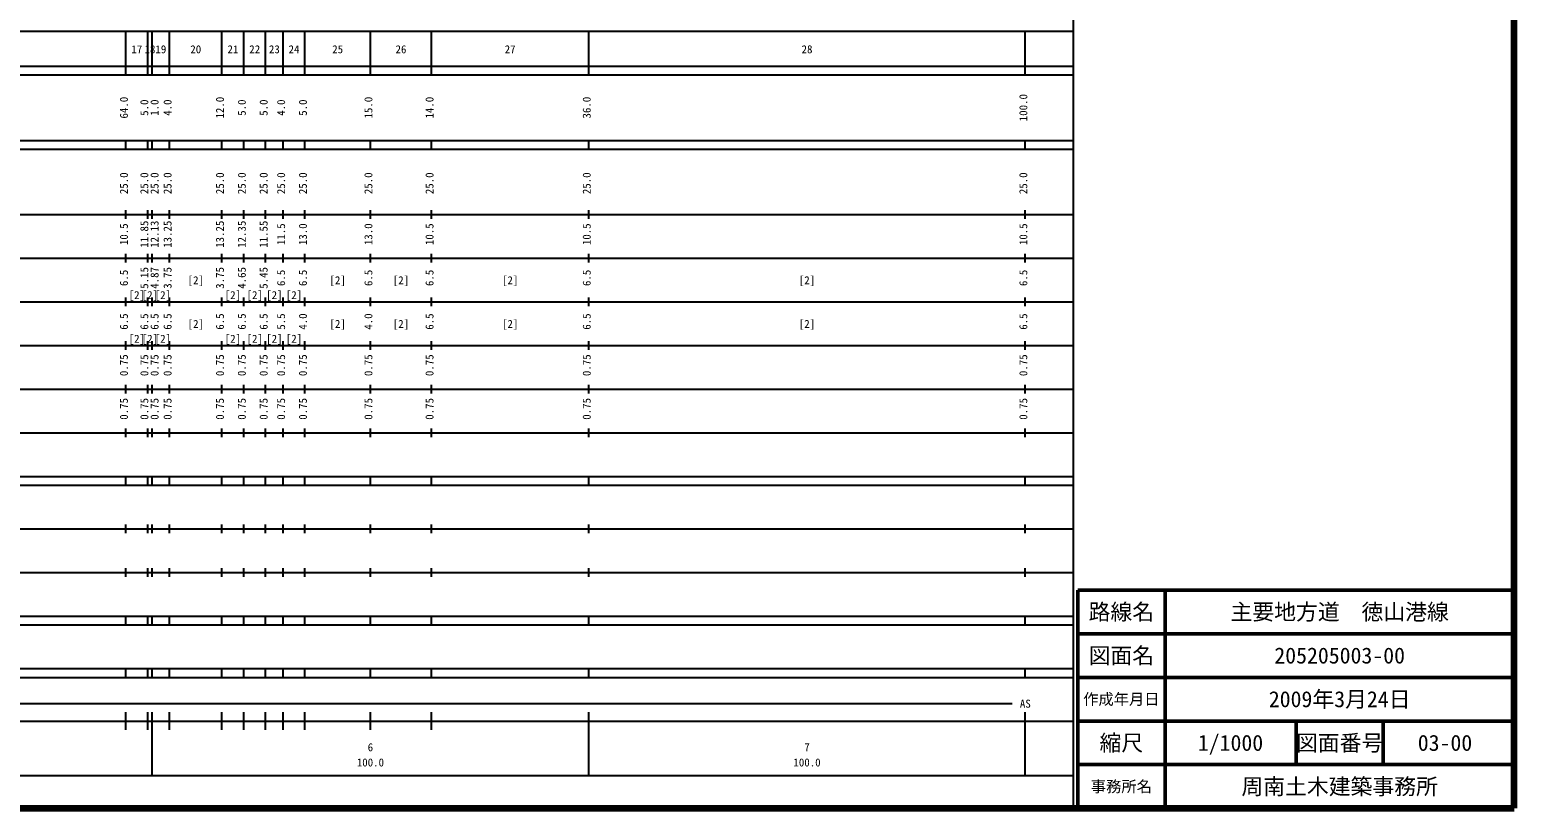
# Model space of a CAD drawing. Units: millimetres on the paper, enlarged 1000 times. Extents: x 40000 to 680000, y 20000 to 380000.
# Drawn here: x 339960 to 680000, y 20000 to 198357 of the extents above; entities that cross this region are included whole.
import ezdxf
from ezdxf.enums import TextEntityAlignment as Align

# ---------------------------------------------------------------- set-up
doc = ezdxf.new("R2010")
doc.units = ezdxf.units.MM
doc.header["$LTSCALE"] = 1000
for name, color, linetype, lineweight in [('M-TTL', 2, 'Continuous', 140), ('M-TTL-BAND', 7, 'Continuous', 25), ('M-TTL-FRAM', 2, 'Continuous', 50), ('M-TTL-LINE', 7, 'Continuous', 50)]:
    doc.layers.add(name, color=color, linetype=linetype, lineweight=lineweight)
doc.layers.add('M-TTL-TXT', color=7, linetype='Continuous')
doc.styles.add('ＭＳ ゴシック', font='')
doc.styles.get('ＭＳ ゴシック').set_extended_font_data('MS Gothic')

msp = doc.modelspace()

# ---------------------------------------------------------------- linework, layer by layer
at = {"layer": 'M-TTL'}
for p, q in [((680000, 20000), (680000, 380000)), ((40000, 20000), (680000, 20000))]:
    msp.add_line(p, q, dxfattribs=at)
at = {"layer": 'M-TTL-BAND'}
for p, q in [((579000, 20000), (579000, 370000)), ((68000, 198000), (579000, 198000)), ((362000, 188000), (362000, 198000)), ((367000, 188000), (367000, 198000)), ((368000, 188000), (368000, 198000)), ((372000, 188000), (372000, 198000)), ((384000, 188000), (384000, 198000)), ((389000, 188000), (389000, 198000)), ((394000, 188000), (394000, 198000)), ((398000, 188000), (398000, 198000)), ((403000, 188000), (403000, 198000)), ((418000, 188000), (418000, 198000)), ((432000, 188000), (432000, 198000)), ((468000, 188000), (468000, 198000)), ((568000, 188000), (568000, 198000)), ((40000, 190000), (579000, 190000)), ((40000, 188000), (579000, 188000)), ((40000, 173000), (579000, 173000)), ((40000, 171000), (579000, 171000)), ((362000, 171000), (362000, 173000)), ((367000, 171000), (367000, 173000)), ((368000, 171000), (368000, 173000)), ((372000, 171000), (372000, 173000)), ((384000, 171000), (384000, 173000)), ((389000, 171000), (389000, 173000)), ((394000, 171000), (394000, 173000)), ((398000, 171000), (398000, 173000)), ((403000, 171000), (403000, 173000)), ((418000, 171000), (418000, 173000)), ((432000, 171000), (432000, 173000)), ((468000, 171000), (468000, 173000)), ((568000, 171000), (568000, 173000)), ((362000, 155000), (362000, 157000)), ((367000, 155000), (367000, 157000)), ((368000, 155000), (368000, 157000)), ((372000, 155000), (372000, 157000)), ((384000, 155000), (384000, 157000)), ((389000, 155000), (389000, 157000)), ((394000, 155000), (394000, 157000)), ((398000, 155000), (398000, 157000)), ((403000, 155000), (403000, 157000)), ((418000, 155000), (418000, 157000)), ((432000, 155000), (432000, 157000)), ((468000, 155000), (468000, 157000)), ((568000, 155000), (568000, 157000)), ((40000, 156000), (579000, 156000)), ((362000, 145000), (362000, 147000)), ((367000, 145000), (367000, 147000)), ((368000, 145000), (368000, 147000)), ((372000, 145000), (372000, 147000)), ((384000, 145000), (384000, 147000)), ((389000, 145000), (389000, 147000)), ((394000, 145000), (394000, 147000)), ((398000, 145000), (398000, 147000)), ((403000, 145000), (403000, 147000)), ((418000, 145000), (418000, 147000)), ((432000, 145000), (432000, 147000)), ((468000, 145000), (468000, 147000)), ((568000, 145000), (568000, 147000)), ((46000, 146000), (579000, 146000)), ((362000, 135000), (362000, 137000)), ((367000, 135000), (367000, 137000)), ((368000, 135000), (368000, 137000)), ((372000, 135000), (372000, 137000)), ((384000, 135000), (384000, 137000)), ((389000, 135000), (389000, 137000)), ((394000, 135000), (394000, 137000)), ((398000, 135000), (398000, 137000)), ((403000, 135000), (403000, 137000)), ((418000, 135000), (418000, 137000)), ((432000, 135000), (432000, 137000)), ((468000, 135000), (468000, 137000)), ((568000, 135000), (568000, 137000)), ((52000, 136000), (579000, 136000)), ((46000, 126000), (579000, 126000)), ((362000, 125000), (362000, 127000)), ((367000, 125000), (367000, 127000)), ((368000, 125000), (368000, 127000)), ((372000, 125000), (372000, 127000)), ((384000, 125000), (384000, 127000)), ((389000, 125000), (389000, 127000)), ((394000, 125000), (394000, 127000)), ((398000, 125000), (398000, 127000)), ((403000, 125000), (403000, 127000)), ((418000, 125000), (418000, 127000)), ((432000, 125000), (432000, 127000)), ((468000, 125000), (468000, 127000)), ((568000, 125000), (568000, 127000)), ((52000, 116000), (579000, 116000)), ((362000, 115000), (362000, 117000)), ((367000, 115000), (367000, 117000)), ((368000, 115000), (368000, 117000)), ((372000, 115000), (372000, 117000)), ((384000, 115000), (384000, 117000)), ((389000, 115000), (389000, 117000)), ((394000, 115000), (394000, 117000)), ((398000, 115000), (398000, 117000)), ((403000, 115000), (403000, 117000)), ((418000, 115000), (418000, 117000)), ((432000, 115000), (432000, 117000)), ((468000, 115000), (468000, 117000)), ((568000, 115000), (568000, 117000)), ((46000, 106000), (579000, 106000)), ((362000, 105000), (362000, 107000)), ((367000, 105000), (367000, 107000)), ((368000, 105000), (368000, 107000)), ((372000, 105000), (372000, 107000)), ((384000, 105000), (384000, 107000)), ((389000, 105000), (389000, 107000)), ((394000, 105000), (394000, 107000)), ((398000, 105000), (398000, 107000)), ((403000, 105000), (403000, 107000)), ((418000, 105000), (418000, 107000)), ((432000, 105000), (432000, 107000)), ((468000, 105000), (468000, 107000)), ((568000, 105000), (568000, 107000)), ((40000, 96000), (579000, 96000)), ((362000, 94000), (362000, 96000)), ((367000, 94000), (367000, 96000)), ((368000, 94000), (368000, 96000)), ((372000, 94000), (372000, 96000)), ((384000, 94000), (384000, 96000)), ((389000, 94000), (389000, 96000)), ((394000, 94000), (394000, 96000)), ((398000, 94000), (398000, 96000)), ((403000, 94000), (403000, 96000)), ((418000, 94000), (418000, 96000)), ((432000, 94000), (432000, 96000)), ((468000, 94000), (468000, 96000)), ((568000, 94000), (568000, 96000)), ((40000, 94000), (579000, 94000)), ((49000, 84000), (579000, 84000)), ((362000, 83000), (362000, 85000)), ((367000, 83000), (367000, 85000)), ((368000, 83000), (368000, 85000)), ((372000, 83000), (372000, 85000)), ((384000, 83000), (384000, 85000)), ((389000, 83000), (389000, 85000)), ((394000, 83000), (394000, 85000)), ((398000, 83000), (398000, 85000)), ((403000, 83000), (403000, 85000)), ((418000, 83000), (418000, 85000)), ((432000, 83000), (432000, 85000)), ((468000, 83000), (468000, 85000)), ((568000, 83000), (568000, 85000)), ((362000, 73000), (362000, 75000)), ((367000, 73000), (367000, 75000)), ((368000, 73000), (368000, 75000)), ((372000, 73000), (372000, 75000)), ((384000, 73000), (384000, 75000)), ((389000, 73000), (389000, 75000)), ((394000, 73000), (394000, 75000)), ((398000, 73000), (398000, 75000)), ((403000, 73000), (403000, 75000)), ((418000, 73000), (418000, 75000)), ((432000, 73000), (432000, 75000)), ((468000, 73000), (468000, 75000)), ((568000, 73000), (568000, 75000)), ((40000, 74000), (579000, 74000)), ((40000, 64000), (579000, 64000)), ((40000, 62000), (579000, 62000)), ((362000, 62000), (362000, 64000)), ((367000, 62000), (367000, 64000)), ((368000, 62000), (368000, 64000)), ((372000, 62000), (372000, 64000)), ((384000, 62000), (384000, 64000)), ((389000, 62000), (389000, 64000)), ((394000, 62000), (394000, 64000)), ((398000, 62000), (398000, 64000)), ((403000, 62000), (403000, 64000)), ((418000, 62000), (418000, 64000)), ((432000, 62000), (432000, 64000)), ((468000, 62000), (468000, 64000)), ((568000, 62000), (568000, 64000)), ((40000, 52000), (579000, 52000)), ((362000, 50000), (362000, 52000)), ((367000, 50000), (367000, 52000)), ((368000, 50000), (368000, 52000)), ((372000, 50000), (372000, 52000)), ((384000, 50000), (384000, 52000)), ((389000, 50000), (389000, 52000)), ((394000, 50000), (394000, 52000)), ((398000, 50000), (398000, 52000)), ((403000, 50000), (403000, 52000)), ((418000, 50000), (418000, 52000)), ((432000, 50000), (432000, 52000)), ((468000, 50000), (468000, 52000)), ((568000, 50000), (568000, 52000)), ((40000, 50000), (579000, 50000)), ((277500, 44000), (565000, 44000)), ((362000, 38000), (362000, 42000)), ((367000, 38000), (367000, 42000)), ((368000, 27500), (368000, 42000)), ((372000, 38000), (372000, 42000)), ((384000, 38000), (384000, 42000)), ((389000, 38000), (389000, 42000)), ((394000, 38000), (394000, 42000)), ((398000, 38000), (398000, 42000)), ((403000, 38000), (403000, 42000)), ((418000, 38000), (418000, 42000)), ((432000, 38000), (432000, 42000)), ((468000, 27500), (468000, 42000)), ((568000, 27500), (568000, 42000)), ((40000, 40000), (579000, 40000)), ((68000, 27500), (579000, 27500))]:
    msp.add_line(p, q, dxfattribs=at)
at = {"layer": 'M-TTL-FRAM'}
for p, q in [((680000, 70000), (580000, 70000)), ((580000, 70000), (580000, 20000))]:
    msp.add_line(p, q, dxfattribs=at)
at = {"layer": 'M-TTL-LINE'}
for p, q in [((600000, 70000), (600000, 20000)), ((680000, 60000), (580000, 60000)), ((680000, 50000), (580000, 50000)), ((680000, 40000), (580000, 40000)), ((630000, 40000), (630000, 30000)), ((650000, 40000), (650000, 30000)), ((680000, 30000), (580000, 30000))]:
    msp.add_line(p, q, dxfattribs=at)

# ---------------------------------------------------------------- texts
at = {"layer": 'M-TTL-BAND', "style": 'ＭＳ ゴシック'}
for s, p in [('17', (364500, 192405)), ('18', (367500, 192405)), ('19', (370000, 192405)), ('20', (378000, 192405)), ('21', (386500, 192405)), ('22', (391500, 192405)), ('23', (396000, 192405)), ('24', (400500, 192405)), ('25', (410500, 192405)), ('26', (425000, 192405)), ('27', (450000, 192405)), ('28', (518000, 192405)), ('[2]', (378000, 139500)), ('[2]', (410500, 139500)), ('[2]', (425000, 139500)), ('[2]', (450000, 139500)), ('[2]', (518000, 139500)), ('[2]', (364500, 136097)), ('[2]', (367500, 136097)), ('[2]', (370467, 136097)), ('[2]', (386500, 136097)), ('[2]', (391500, 136097)), ('[2]', (396000, 136097)), ('[2]', (400500, 136097)), ('[2]', (378000, 129500)), ('[2]', (410500, 129500)), ('[2]', (425000, 129500)), ('[2]', (450000, 129500)), ('[2]', (518000, 129500)), ('[2]', (364500, 126097)), ('[2]', (367500, 126097)), ('[2]', (370467, 126097)), ('[2]', (386500, 126097)), ('[2]', (391500, 126097)), ('[2]', (396000, 126097)), ('[2]', (400500, 126097)), ('AS', (568000, 42500)), ('6', (418000, 32523)), ('7', (518000, 32523)), ('100.0', (418000, 29033)), ('100.0', (518000, 29033))]:
    msp.add_text(s, height=1833, dxfattribs=at).set_placement(p, align=Align.BOTTOM_CENTER)
for s, p in [('64.0', (363000, 180500)), ('5.0', (367676, 180500)), ('1.0', (370021, 180500)), ('4.0', (373000, 180500)), ('12.0', (385000, 180500)), ('5.0', (390000, 180500)), ('5.0', (395000, 180500)), ('4.0', (399000, 180500)), ('5.0', (404000, 180500)), ('15.0', (419000, 180500)), ('14.0', (433000, 180500)), ('36.0', (469000, 180500)), ('100.0', (569000, 180500)), ('25.0', (363000, 163174)), ('25.0', (367676, 163174)), ('25.0', (370021, 163174)), ('25.0', (373000, 163174)), ('25.0', (385000, 163174)), ('25.0', (390000, 163174)), ('25.0', (395000, 163174)), ('25.0', (399000, 163174)), ('25.0', (404000, 163174)), ('25.0', (419000, 163174)), ('25.0', (433000, 163174)), ('25.0', (469000, 163174)), ('25.0', (569000, 163174)), ('10.5', (363000, 151500)), ('11.85', (367676, 151500)), ('12.13', (370021, 151500)), ('13.25', (373000, 151500)), ('13.25', (385000, 151500)), ('12.35', (390000, 151500)), ('11.55', (395000, 151500)), ('11.5', (399000, 151500)), ('13.0', (404000, 151500)), ('13.0', (419000, 151500)), ('10.5', (433000, 151500)), ('10.5', (469000, 151500)), ('10.5', (569000, 151500)), ('6.5', (363000, 141500)), ('5.15', (367676, 141500)), ('4.87', (370021, 141500)), ('3.75', (373000, 141500)), ('3.75', (385000, 141500)), ('4.65', (390000, 141500)), ('5.45', (395000, 141500)), ('6.5', (399000, 141500)), ('6.5', (404000, 141500)), ('6.5', (419000, 141500)), ('6.5', (433000, 141500)), ('6.5', (469000, 141500)), ('6.5', (569000, 141500)), ('6.5', (363000, 131500)), ('6.5', (367676, 131500)), ('6.5', (370021, 131500)), ('6.5', (373000, 131500)), ('6.5', (385000, 131500)), ('6.5', (390000, 131500)), ('6.5', (395000, 131500)), ('5.5', (399000, 131500)), ('4.0', (404000, 131500)), ('4.0', (419000, 131500)), ('6.5', (433000, 131500)), ('6.5', (469000, 131500)), ('6.5', (569000, 131500)), ('0.75', (363000, 121500)), ('0.75', (367676, 121500)), ('0.75', (370021, 121500)), ('0.75', (373000, 121500)), ('0.75', (385000, 121500)), ('0.75', (390000, 121500)), ('0.75', (395000, 121500)), ('0.75', (399000, 121500)), ('0.75', (404000, 121500)), ('0.75', (419000, 121500)), ('0.75', (433000, 121500)), ('0.75', (469000, 121500)), ('0.75', (569000, 121500)), ('0.75', (363000, 111500)), ('0.75', (367676, 111500)), ('0.75', (370021, 111500)), ('0.75', (373000, 111500)), ('0.75', (385000, 111500)), ('0.75', (390000, 111500)), ('0.75', (395000, 111500)), ('0.75', (399000, 111500)), ('0.75', (404000, 111500)), ('0.75', (419000, 111500)), ('0.75', (433000, 111500)), ('0.75', (469000, 111500)), ('0.75', (569000, 111500))]:
    msp.add_text(s, height=1833, rotation=90, dxfattribs=at).set_placement(p, align=Align.BOTTOM_CENTER)
at = {"layer": 'M-TTL-TXT', "style": 'ＭＳ ゴシック'}
for s, height, p in [('路線名', 3666, (590000, 65000)), ('路線名', 3666, (590000, 65000)), ('主要地方道\u3000徳山港線', 3666, (640000, 65000)), ('図面名', 3666, (590000, 55000)), ('図面名', 3666, (590000, 55000)), ('205205003-00', 3666, (640000, 55000)), ('作成年月日', 2566, (590000, 45000)), ('作成年月日', 2566, (590000, 45000)), ('2009年3月24日', 3666, (640000, 45000)), ('縮尺', 3666, (590000, 35000)), ('縮尺', 3666, (590000, 35000)), ('1/1000', 3666, (615000, 35000)), ('図面番号', 3666, (640000, 35000)), ('図面番号', 3666, (640000, 35000)), ('03-00', 3666, (664125, 35000)), ('周南土木建築事務所', 3666, (640000, 25000)), ('事務所名', 2566, (590000, 25000)), ('事務所名', 2566, (590000, 25000))]:
    msp.add_text(s, height=height, dxfattribs=at).set_placement(p, align=Align.MIDDLE_CENTER)

doc.saveas('drawing.dxf')
